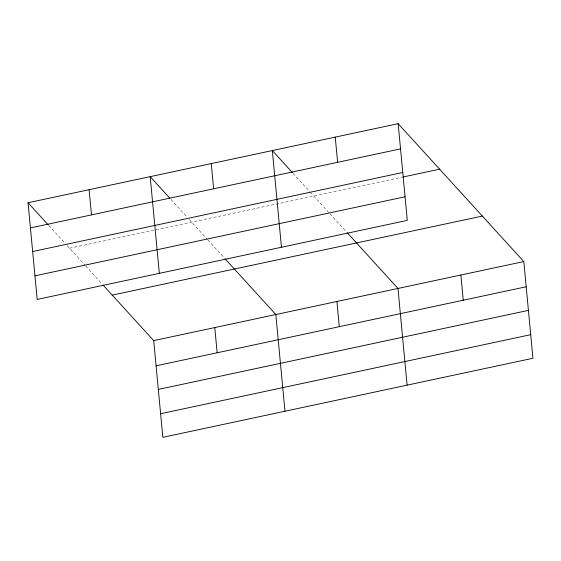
<?xml version="1.0" encoding="UTF-8"?>
<svg xmlns="http://www.w3.org/2000/svg" width="561" height="561" viewBox="0 0 561 561"><rect width="100%" height="100%" fill="white"/><g stroke="black" fill="none" stroke-linecap="round" stroke-linejoin="round"><path stroke-width="0.42" stroke-dasharray="2.81 2.1" d="M69.515 248.235L402.216 177.178M293.052 173.307L309.756 191.638M310.331 192.269L329.377 213.166M329.952 213.804L346.691 232.177M170.916 199.393L187.044 217.093M189.345 219.617L207.24 239.252M207.815 239.891L224.554 258.263M48.779 225.48L64.908 243.179M67.208 245.704L85.104 265.339M85.679 265.97L101.843 283.712"/><path stroke-width="0.84" d="M398.156 123.679L407.3 220.382L37.187 299.427L28.05 202.731L398.156 123.679L523.813 261.573L532.95 358.269L162.844 437.321L153.7 340.618L103 284.981M30.434 227.927L400.54 148.882M32.664 251.524L402.77 172.479M403.064 176.996L439.621 169.191M34.957 275.83L405.07 196.785M112.235 295.114L482.348 216.069M153.7 340.618L523.813 261.573M156.084 365.821L526.19 286.776M158.314 389.418L528.42 310.373M160.614 413.723L530.72 334.679M292.477 172.676L272.323 150.558L281.461 247.254M347.273 232.808L397.973 288.452L407.111 385.148M169.766 198.131L150.187 176.645L159.324 273.34M225.136 258.894L275.837 314.539L284.974 411.234M28.05 202.731L48.204 224.849M460.89 275.016L463.274 300.212M335.24 137.122L337.624 162.325M336.902 301.495L339.286 326.698M211.252 163.602L213.636 188.805M214.772 327.582L217.149 352.778M89.115 189.688L91.499 214.884"/></g></svg>
